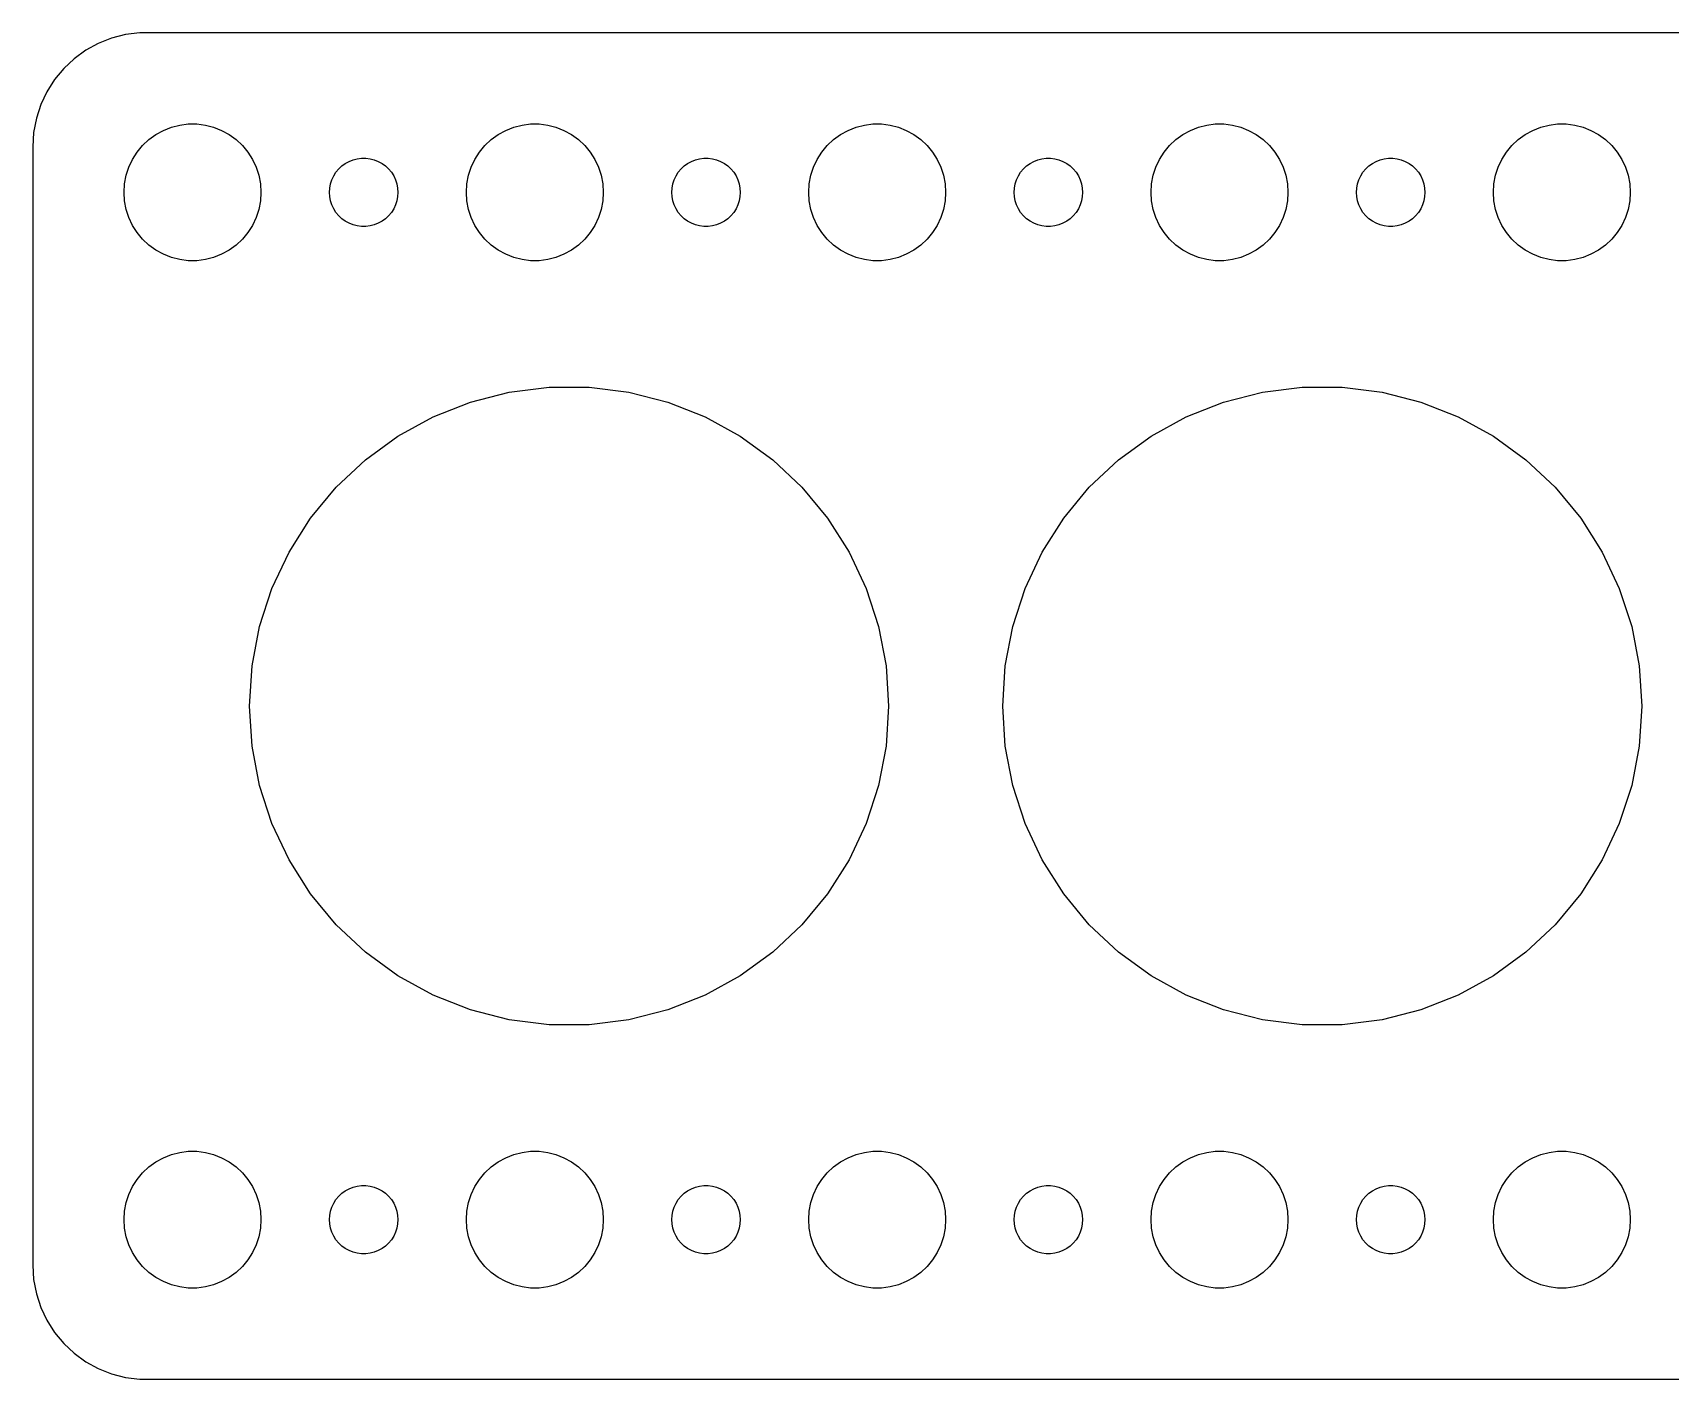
# Model space of a CAD drawing. Header units: metres. Extents: x -90 to 90, y 40 to 98.
# Drawn here: x -89.5 to -17.8, y 39.5 to 98.5 of the extents above; entities that cross this region are included whole.
import ezdxf

# ---------------------------------------------------------------- set-up
doc = ezdxf.new("R2010")
doc.units = ezdxf.units.M

msp = doc.modelspace()

# ---------------------------------------------------------------- linework, layer by layer
for p, q in [((-85.4369, 98.4114), (-86.0451, 98.2553)), ((-84.8139, 98.4901), (-85.4369, 98.4114)), ((84.8139, 98.4901), (-84.8139, 98.4901)), ((-87.1791, 97.7216), (-87.6871, 97.3526)), ((-86.6289, 98.0241), (-87.1791, 97.7216)), ((-86.0451, 98.2553), (-86.6289, 98.0241)), ((-88.1448, 96.9227), (-88.5451, 96.4389)), ((-87.6871, 97.3526), (-88.1448, 96.9227)), ((-88.5451, 96.4389), (-88.8815, 95.9088)), ((-88.8815, 95.9088), (-89.1489, 95.3406)), ((-89.3429, 94.7434), (-89.4606, 94.1267)), ((-89.1489, 95.3406), (-89.3429, 94.7434)), ((-89.4606, 94.1267), (-89.5, 93.5)), ((-84.4123, 93.8115), (-84.1075, 94.033)), ((-84.1075, 94.033), (-83.7773, 94.2145)), ((-83.7773, 94.2145), (-83.427, 94.3532)), ((-83.427, 94.3532), (-83.0621, 94.4469)), ((-83.0621, 94.4469), (-82.6884, 94.4941)), ((-82.6884, 94.4941), (-82.3116, 94.4941)), ((-82.3116, 94.4941), (-81.9379, 94.4469)), ((-81.9379, 94.4469), (-81.573, 94.3532)), ((-81.573, 94.3532), (-81.2227, 94.2145)), ((-81.2227, 94.2145), (-80.8925, 94.033)), ((-80.8925, 94.033), (-80.5877, 93.8115)), ((-69.4123, 93.8115), (-69.1075, 94.033)), ((-69.1075, 94.033), (-68.7773, 94.2145)), ((-68.7773, 94.2145), (-68.427, 94.3532)), ((-68.427, 94.3532), (-68.0621, 94.4469)), ((-68.0621, 94.4469), (-67.6884, 94.4941)), ((-67.6884, 94.4941), (-67.3116, 94.4941)), ((-67.3116, 94.4941), (-66.9379, 94.4469)), ((-66.9379, 94.4469), (-66.573, 94.3532)), ((-66.573, 94.3532), (-66.2227, 94.2145)), ((-66.2227, 94.2145), (-65.8925, 94.033)), ((-65.8925, 94.033), (-65.5877, 93.8115)), ((-54.4123, 93.8115), (-54.1075, 94.033)), ((-54.1075, 94.033), (-53.7773, 94.2145)), ((-53.7773, 94.2145), (-53.427, 94.3532)), ((-53.427, 94.3532), (-53.0621, 94.4469)), ((-53.0621, 94.4469), (-52.6884, 94.4941)), ((-52.6884, 94.4941), (-52.3116, 94.4941)), ((-52.3116, 94.4941), (-51.9379, 94.4469)), ((-51.9379, 94.4469), (-51.5729, 94.3532)), ((-51.5729, 94.3532), (-51.2227, 94.2145)), ((-51.2227, 94.2145), (-50.8925, 94.033)), ((-50.8925, 94.033), (-50.5877, 93.8115)), ((-39.4123, 93.8115), (-39.1075, 94.033)), ((-39.1075, 94.033), (-38.7773, 94.2145)), ((-38.7773, 94.2145), (-38.427, 94.3532)), ((-38.427, 94.3532), (-38.0621, 94.4469)), ((-38.0621, 94.4469), (-37.6884, 94.4941)), ((-37.6884, 94.4941), (-37.3116, 94.4941)), ((-37.3116, 94.4941), (-36.9379, 94.4469)), ((-36.9379, 94.4469), (-36.5729, 94.3532)), ((-36.5729, 94.3532), (-36.2227, 94.2145)), ((-36.2227, 94.2145), (-35.8925, 94.033)), ((-35.8925, 94.033), (-35.5877, 93.8115)), ((-24.4123, 93.8115), (-24.1075, 94.033)), ((-24.1075, 94.033), (-23.7773, 94.2145)), ((-23.7773, 94.2145), (-23.427, 94.3532)), ((-23.427, 94.3532), (-23.0621, 94.4469)), ((-23.0621, 94.4469), (-22.6884, 94.4941)), ((-22.6884, 94.4941), (-22.3116, 94.4941)), ((-22.3116, 94.4941), (-21.9379, 94.4469)), ((-21.9379, 94.4469), (-21.5729, 94.3532)), ((-21.5729, 94.3532), (-21.2227, 94.2145)), ((-21.2227, 94.2145), (-20.8925, 94.033)), ((-20.8925, 94.033), (-20.5877, 93.8115)), ((-89.5, 93.5), (-89.5, 44.5)), ((-84.927, 93.2634), (-84.6869, 93.5536)), ((-84.6869, 93.5536), (-84.4123, 93.8115)), ((-80.5877, 93.8115), (-80.3131, 93.5536)), ((-80.3131, 93.5536), (-80.073, 93.2634)), ((-69.927, 93.2634), (-69.6869, 93.5536)), ((-69.6869, 93.5536), (-69.4123, 93.8115)), ((-65.5877, 93.8115), (-65.3131, 93.5536)), ((-65.3131, 93.5536), (-65.073, 93.2634)), ((-54.927, 93.2634), (-54.6869, 93.5536)), ((-54.6869, 93.5536), (-54.4123, 93.8115)), ((-50.5877, 93.8115), (-50.3131, 93.5536)), ((-50.3131, 93.5536), (-50.0729, 93.2634)), ((-39.927, 93.2634), (-39.6869, 93.5536)), ((-39.6869, 93.5536), (-39.4123, 93.8115)), ((-35.5877, 93.8115), (-35.3131, 93.5536)), ((-35.3131, 93.5536), (-35.0729, 93.2634)), ((-24.927, 93.2634), (-24.6869, 93.5536)), ((-24.6869, 93.5536), (-24.4123, 93.8115)), ((-20.5877, 93.8115), (-20.3131, 93.5536)), ((-20.3131, 93.5536), (-20.0729, 93.2634)), ((-85.4057, 92.2461), (-85.2893, 92.6044)), ((-85.2893, 92.6044), (-85.1289, 92.9453)), ((-85.1289, 92.9453), (-84.927, 93.2634)), ((-80.073, 93.2634), (-79.8711, 92.9453)), ((-79.8711, 92.9453), (-79.7107, 92.6044)), ((-79.7107, 92.6044), (-79.5943, 92.2461)), ((-76.0934, 92.5268), (-75.9561, 92.6558)), ((-75.9561, 92.6558), (-75.8037, 92.7665)), ((-75.8037, 92.7665), (-75.6387, 92.8572)), ((-75.6387, 92.8572), (-75.4635, 92.9266)), ((-75.4635, 92.9266), (-75.2811, 92.9734)), ((-75.2811, 92.9734), (-75.0942, 92.997)), ((-75.0942, 92.997), (-74.9058, 92.997)), ((-74.9058, 92.997), (-74.7189, 92.9734)), ((-74.7189, 92.9734), (-74.5365, 92.9266)), ((-74.5365, 92.9266), (-74.3613, 92.8572)), ((-74.3613, 92.8572), (-74.1963, 92.7665)), ((-74.1963, 92.7665), (-74.0439, 92.6558)), ((-74.0439, 92.6558), (-73.9065, 92.5268)), ((-70.4057, 92.2461), (-70.2893, 92.6044)), ((-70.2893, 92.6044), (-70.1289, 92.9453)), ((-70.1289, 92.9453), (-69.927, 93.2634)), ((-65.073, 93.2634), (-64.8711, 92.9453)), ((-64.8711, 92.9453), (-64.7107, 92.6044)), ((-64.7107, 92.6044), (-64.5943, 92.2461)), ((-61.0934, 92.5268), (-60.9561, 92.6558)), ((-60.9561, 92.6558), (-60.8037, 92.7665)), ((-60.8037, 92.7665), (-60.6387, 92.8572)), ((-60.6387, 92.8572), (-60.4635, 92.9266)), ((-60.4635, 92.9266), (-60.2811, 92.9734)), ((-60.2811, 92.9734), (-60.0942, 92.997)), ((-60.0942, 92.997), (-59.9058, 92.997)), ((-59.9058, 92.997), (-59.7189, 92.9734)), ((-59.7189, 92.9734), (-59.5365, 92.9266)), ((-59.5365, 92.9266), (-59.3613, 92.8572)), ((-59.3613, 92.8572), (-59.1963, 92.7665)), ((-59.1963, 92.7665), (-59.0439, 92.6558)), ((-59.0439, 92.6558), (-58.9065, 92.5268)), ((-55.4057, 92.2461), (-55.2893, 92.6044)), ((-55.2893, 92.6044), (-55.1289, 92.9453)), ((-55.1289, 92.9453), (-54.927, 93.2634)), ((-50.0729, 93.2634), (-49.8711, 92.9453)), ((-49.8711, 92.9453), (-49.7107, 92.6044)), ((-49.7107, 92.6044), (-49.5942, 92.2461)), ((-46.0934, 92.5268), (-45.9561, 92.6558)), ((-45.9561, 92.6558), (-45.8037, 92.7665)), ((-45.8037, 92.7665), (-45.6387, 92.8572)), ((-45.6387, 92.8572), (-45.4635, 92.9266)), ((-45.4635, 92.9266), (-45.2811, 92.9734)), ((-45.2811, 92.9734), (-45.0942, 92.997)), ((-45.0942, 92.997), (-44.9058, 92.997)), ((-44.9058, 92.997), (-44.7189, 92.9734)), ((-44.7189, 92.9734), (-44.5365, 92.9266)), ((-44.5365, 92.9266), (-44.3613, 92.8572)), ((-44.3613, 92.8572), (-44.1963, 92.7665)), ((-44.1963, 92.7665), (-44.0439, 92.6558)), ((-44.0439, 92.6558), (-43.9065, 92.5268)), ((-40.4057, 92.2461), (-40.2893, 92.6044)), ((-40.2893, 92.6044), (-40.1289, 92.9453)), ((-40.1289, 92.9453), (-39.927, 93.2634)), ((-35.0729, 93.2634), (-34.8711, 92.9453)), ((-34.8711, 92.9453), (-34.7107, 92.6044)), ((-34.7107, 92.6044), (-34.5942, 92.2461)), ((-31.0934, 92.5268), (-30.9561, 92.6558)), ((-30.9561, 92.6558), (-30.8037, 92.7665)), ((-30.8037, 92.7665), (-30.6387, 92.8572)), ((-30.6387, 92.8572), (-30.4635, 92.9266)), ((-30.4635, 92.9266), (-30.2811, 92.9734)), ((-30.2811, 92.9734), (-30.0942, 92.997)), ((-30.0942, 92.997), (-29.9058, 92.997)), ((-29.9058, 92.997), (-29.7189, 92.9734)), ((-29.7189, 92.9734), (-29.5365, 92.9266)), ((-29.5365, 92.9266), (-29.3613, 92.8572)), ((-29.3613, 92.8572), (-29.1963, 92.7665)), ((-29.1963, 92.7665), (-29.0439, 92.6558)), ((-29.0439, 92.6558), (-28.9065, 92.5268)), ((-25.4057, 92.2461), (-25.2893, 92.6044)), ((-25.2893, 92.6044), (-25.1289, 92.9453)), ((-25.1289, 92.9453), (-24.927, 93.2634)), ((-20.0729, 93.2634), (-19.8711, 92.9453)), ((-19.8711, 92.9453), (-19.7107, 92.6044)), ((-19.7107, 92.6044), (-19.5942, 92.2461)), ((-85.5, 91.5), (-85.4763, 91.876)), ((-85.4763, 91.876), (-85.4057, 92.2461)), ((-79.5943, 92.2461), (-79.5237, 91.876)), ((-79.5237, 91.876), (-79.5, 91.5)), ((-76.4882, 91.688), (-76.4529, 91.873)), ((-76.4529, 91.873), (-76.3947, 92.0522)), ((-76.3947, 92.0522), (-76.3145, 92.2226)), ((-76.3145, 92.2226), (-76.2135, 92.3817)), ((-76.2135, 92.3817), (-76.0934, 92.5268)), ((-73.9065, 92.5268), (-73.7865, 92.3817)), ((-73.7865, 92.3817), (-73.6855, 92.2226)), ((-73.6855, 92.2226), (-73.6053, 92.0522)), ((-73.6053, 92.0522), (-73.5471, 91.873)), ((-73.5471, 91.873), (-73.5118, 91.688)), ((-70.5, 91.5), (-70.4763, 91.876)), ((-70.4763, 91.876), (-70.4057, 92.2461)), ((-64.5943, 92.2461), (-64.5237, 91.876)), ((-64.5237, 91.876), (-64.5, 91.5)), ((-61.4882, 91.688), (-61.4529, 91.873)), ((-61.4529, 91.873), (-61.3947, 92.0522)), ((-61.3947, 92.0522), (-61.3145, 92.2226)), ((-61.3145, 92.2226), (-61.2135, 92.3817)), ((-61.2135, 92.3817), (-61.0934, 92.5268)), ((-58.9065, 92.5268), (-58.7865, 92.3817)), ((-58.7865, 92.3817), (-58.6855, 92.2226)), ((-58.6855, 92.2226), (-58.6053, 92.0522)), ((-58.6053, 92.0522), (-58.5471, 91.873)), ((-58.5471, 91.873), (-58.5118, 91.688)), ((-55.5, 91.5), (-55.4763, 91.876)), ((-55.4763, 91.876), (-55.4057, 92.2461)), ((-49.5942, 92.2461), (-49.5237, 91.876)), ((-49.5237, 91.876), (-49.5, 91.5)), ((-46.4882, 91.688), (-46.4529, 91.873)), ((-46.4529, 91.873), (-46.3947, 92.0522)), ((-46.3947, 92.0522), (-46.3145, 92.2226)), ((-46.3145, 92.2226), (-46.2135, 92.3817)), ((-46.2135, 92.3817), (-46.0934, 92.5268)), ((-43.9065, 92.5268), (-43.7865, 92.3817)), ((-43.7865, 92.3817), (-43.6855, 92.2226)), ((-43.6855, 92.2226), (-43.6053, 92.0522)), ((-43.6053, 92.0522), (-43.5471, 91.873)), ((-43.5471, 91.873), (-43.5118, 91.688)), ((-40.5, 91.5), (-40.4763, 91.876)), ((-40.4763, 91.876), (-40.4057, 92.2461)), ((-34.5942, 92.2461), (-34.5237, 91.876)), ((-34.5237, 91.876), (-34.5, 91.5)), ((-31.4882, 91.688), (-31.4529, 91.873)), ((-31.4529, 91.873), (-31.3947, 92.0522)), ((-31.3947, 92.0522), (-31.3145, 92.2226)), ((-31.3145, 92.2226), (-31.2135, 92.3817)), ((-31.2135, 92.3817), (-31.0934, 92.5268)), ((-28.9065, 92.5268), (-28.7865, 92.3817)), ((-28.7865, 92.3817), (-28.6855, 92.2226)), ((-28.6855, 92.2226), (-28.6053, 92.0522)), ((-28.6053, 92.0522), (-28.5471, 91.873)), ((-28.5471, 91.873), (-28.5118, 91.688)), ((-25.5, 91.5), (-25.4763, 91.876)), ((-25.4763, 91.876), (-25.4057, 92.2461)), ((-19.5942, 92.2461), (-19.5237, 91.876)), ((-19.5237, 91.876), (-19.5, 91.5)), ((-85.4763, 91.124), (-85.5, 91.5)), ((-85.4057, 90.7539), (-85.4763, 91.124)), ((-79.5237, 91.124), (-79.5943, 90.7539)), ((-79.5, 91.5), (-79.5237, 91.124)), ((-76.5, 91.5), (-76.4882, 91.688)), ((-76.4882, 91.312), (-76.5, 91.5)), ((-76.4529, 91.127), (-76.4882, 91.312)), ((-76.3947, 90.9478), (-76.4529, 91.127)), ((-73.5471, 91.127), (-73.6053, 90.9478)), ((-73.5118, 91.312), (-73.5471, 91.127)), ((-73.5118, 91.688), (-73.5, 91.5)), ((-73.5, 91.5), (-73.5118, 91.312)), ((-70.4763, 91.124), (-70.5, 91.5)), ((-70.4057, 90.7539), (-70.4763, 91.124)), ((-64.5237, 91.124), (-64.5943, 90.7539)), ((-64.5, 91.5), (-64.5237, 91.124)), ((-61.5, 91.5), (-61.4882, 91.688)), ((-61.4882, 91.312), (-61.5, 91.5)), ((-61.4529, 91.127), (-61.4882, 91.312)), ((-61.3947, 90.9478), (-61.4529, 91.127)), ((-58.5471, 91.127), (-58.6053, 90.9478)), ((-58.5118, 91.312), (-58.5471, 91.127)), ((-58.5118, 91.688), (-58.5, 91.5)), ((-58.5, 91.5), (-58.5118, 91.312)), ((-55.4763, 91.124), (-55.5, 91.5)), ((-55.4057, 90.7539), (-55.4763, 91.124)), ((-49.5237, 91.124), (-49.5942, 90.7539)), ((-49.5, 91.5), (-49.5237, 91.124)), ((-46.5, 91.5), (-46.4882, 91.688)), ((-46.4882, 91.312), (-46.5, 91.5)), ((-46.4529, 91.127), (-46.4882, 91.312)), ((-46.3947, 90.9478), (-46.4529, 91.127)), ((-43.5471, 91.127), (-43.6053, 90.9478)), ((-43.5118, 91.312), (-43.5471, 91.127)), ((-43.5118, 91.688), (-43.5, 91.5)), ((-43.5, 91.5), (-43.5118, 91.312)), ((-40.4763, 91.124), (-40.5, 91.5)), ((-40.4057, 90.7539), (-40.4763, 91.124)), ((-34.5237, 91.124), (-34.5942, 90.7539)), ((-34.5, 91.5), (-34.5237, 91.124)), ((-31.5, 91.5), (-31.4882, 91.688)), ((-31.4882, 91.312), (-31.5, 91.5)), ((-31.4529, 91.127), (-31.4882, 91.312)), ((-31.3947, 90.9478), (-31.4529, 91.127)), ((-28.5471, 91.127), (-28.6053, 90.9478)), ((-28.5118, 91.312), (-28.5471, 91.127)), ((-28.5118, 91.688), (-28.5, 91.5)), ((-28.5, 91.5), (-28.5118, 91.312)), ((-25.4763, 91.124), (-25.5, 91.5)), ((-25.4057, 90.7539), (-25.4763, 91.124)), ((-19.5237, 91.124), (-19.5942, 90.7539)), ((-19.5, 91.5), (-19.5237, 91.124)), ((-85.2893, 90.3956), (-85.4057, 90.7539)), ((-79.5943, 90.7539), (-79.7107, 90.3956)), ((-76.3145, 90.7774), (-76.3947, 90.9478)), ((-76.2135, 90.6183), (-76.3145, 90.7774)), ((-76.0934, 90.4732), (-76.2135, 90.6183)), ((-75.9561, 90.3442), (-76.0934, 90.4732)), ((-73.9065, 90.4732), (-74.0439, 90.3442)), ((-73.7865, 90.6183), (-73.9065, 90.4732)), ((-73.6855, 90.7774), (-73.7865, 90.6183)), ((-73.6053, 90.9478), (-73.6855, 90.7774)), ((-70.2893, 90.3956), (-70.4057, 90.7539)), ((-64.5943, 90.7539), (-64.7107, 90.3956)), ((-61.3145, 90.7774), (-61.3947, 90.9478)), ((-61.2135, 90.6183), (-61.3145, 90.7774)), ((-61.0934, 90.4732), (-61.2135, 90.6183)), ((-60.9561, 90.3442), (-61.0934, 90.4732)), ((-58.9065, 90.4732), (-59.0439, 90.3442)), ((-58.7865, 90.6183), (-58.9065, 90.4732)), ((-58.6855, 90.7774), (-58.7865, 90.6183)), ((-58.6053, 90.9478), (-58.6855, 90.7774)), ((-55.2893, 90.3956), (-55.4057, 90.7539)), ((-49.5942, 90.7539), (-49.7107, 90.3956)), ((-46.3145, 90.7774), (-46.3947, 90.9478)), ((-46.2135, 90.6183), (-46.3145, 90.7774)), ((-46.0934, 90.4732), (-46.2135, 90.6183)), ((-45.9561, 90.3442), (-46.0934, 90.4732)), ((-43.9065, 90.4732), (-44.0439, 90.3442)), ((-43.7865, 90.6183), (-43.9065, 90.4732)), ((-43.6855, 90.7774), (-43.7865, 90.6183)), ((-43.6053, 90.9478), (-43.6855, 90.7774)), ((-40.2893, 90.3956), (-40.4057, 90.7539)), ((-34.5942, 90.7539), (-34.7107, 90.3956)), ((-31.3145, 90.7774), (-31.3947, 90.9478)), ((-31.2135, 90.6183), (-31.3145, 90.7774)), ((-31.0934, 90.4732), (-31.2135, 90.6183)), ((-30.9561, 90.3442), (-31.0934, 90.4732)), ((-28.9065, 90.4732), (-29.0439, 90.3442)), ((-28.7865, 90.6183), (-28.9065, 90.4732)), ((-28.6855, 90.7774), (-28.7865, 90.6183)), ((-28.6053, 90.9478), (-28.6855, 90.7774)), ((-25.2893, 90.3956), (-25.4057, 90.7539)), ((-19.5942, 90.7539), (-19.7107, 90.3956)), ((-85.1289, 90.0547), (-85.2893, 90.3956)), ((-84.927, 89.7366), (-85.1289, 90.0547)), ((-84.6869, 89.4464), (-84.927, 89.7366)), ((-80.073, 89.7366), (-80.3131, 89.4464)), ((-79.8711, 90.0547), (-80.073, 89.7366)), ((-79.7107, 90.3956), (-79.8711, 90.0547)), ((-75.8037, 90.2335), (-75.9561, 90.3442)), ((-75.6387, 90.1427), (-75.8037, 90.2335)), ((-75.4635, 90.0734), (-75.6387, 90.1427)), ((-75.2811, 90.0266), (-75.4635, 90.0734)), ((-75.0942, 90.003), (-75.2811, 90.0266)), ((-74.9058, 90.003), (-75.0942, 90.003)), ((-74.7189, 90.0266), (-74.9058, 90.003)), ((-74.5365, 90.0734), (-74.7189, 90.0266)), ((-74.3613, 90.1427), (-74.5365, 90.0734)), ((-74.1963, 90.2335), (-74.3613, 90.1427)), ((-74.0439, 90.3442), (-74.1963, 90.2335)), ((-70.1289, 90.0547), (-70.2893, 90.3956)), ((-69.927, 89.7366), (-70.1289, 90.0547)), ((-69.6869, 89.4464), (-69.927, 89.7366)), ((-65.073, 89.7366), (-65.3131, 89.4464)), ((-64.8711, 90.0547), (-65.073, 89.7366)), ((-64.7107, 90.3956), (-64.8711, 90.0547)), ((-60.8037, 90.2335), (-60.9561, 90.3442)), ((-60.6387, 90.1427), (-60.8037, 90.2335)), ((-60.4635, 90.0734), (-60.6387, 90.1427)), ((-60.2811, 90.0266), (-60.4635, 90.0734)), ((-60.0942, 90.003), (-60.2811, 90.0266)), ((-59.9058, 90.003), (-60.0942, 90.003)), ((-59.7189, 90.0266), (-59.9058, 90.003)), ((-59.5365, 90.0734), (-59.7189, 90.0266)), ((-59.3613, 90.1427), (-59.5365, 90.0734)), ((-59.1963, 90.2335), (-59.3613, 90.1427)), ((-59.0439, 90.3442), (-59.1963, 90.2335)), ((-55.1289, 90.0547), (-55.2893, 90.3956)), ((-54.927, 89.7366), (-55.1289, 90.0547)), ((-54.6869, 89.4464), (-54.927, 89.7366)), ((-50.0729, 89.7366), (-50.3131, 89.4464)), ((-49.8711, 90.0547), (-50.0729, 89.7366)), ((-49.7107, 90.3956), (-49.8711, 90.0547)), ((-45.8037, 90.2335), (-45.9561, 90.3442)), ((-45.6387, 90.1427), (-45.8037, 90.2335)), ((-45.4635, 90.0734), (-45.6387, 90.1427)), ((-45.2811, 90.0266), (-45.4635, 90.0734)), ((-45.0942, 90.003), (-45.2811, 90.0266)), ((-44.9058, 90.003), (-45.0942, 90.003)), ((-44.7189, 90.0266), (-44.9058, 90.003)), ((-44.5365, 90.0734), (-44.7189, 90.0266)), ((-44.3613, 90.1427), (-44.5365, 90.0734)), ((-44.1963, 90.2335), (-44.3613, 90.1427)), ((-44.0439, 90.3442), (-44.1963, 90.2335)), ((-40.1289, 90.0547), (-40.2893, 90.3956)), ((-39.927, 89.7366), (-40.1289, 90.0547)), ((-39.6869, 89.4464), (-39.927, 89.7366)), ((-35.0729, 89.7366), (-35.3131, 89.4464)), ((-34.8711, 90.0547), (-35.0729, 89.7366)), ((-34.7107, 90.3956), (-34.8711, 90.0547)), ((-30.8037, 90.2335), (-30.9561, 90.3442)), ((-30.6387, 90.1427), (-30.8037, 90.2335)), ((-30.4635, 90.0734), (-30.6387, 90.1427)), ((-30.2811, 90.0266), (-30.4635, 90.0734)), ((-30.0942, 90.003), (-30.2811, 90.0266)), ((-29.9058, 90.003), (-30.0942, 90.003)), ((-29.7189, 90.0266), (-29.9058, 90.003)), ((-29.5365, 90.0734), (-29.7189, 90.0266)), ((-29.3613, 90.1427), (-29.5365, 90.0734)), ((-29.1963, 90.2335), (-29.3613, 90.1427)), ((-29.0439, 90.3442), (-29.1963, 90.2335)), ((-25.1289, 90.0547), (-25.2893, 90.3956)), ((-24.927, 89.7366), (-25.1289, 90.0547)), ((-24.6869, 89.4464), (-24.927, 89.7366)), ((-20.0729, 89.7366), (-20.3131, 89.4464)), ((-19.8711, 90.0547), (-20.0729, 89.7366)), ((-19.7107, 90.3956), (-19.8711, 90.0547)), ((-84.4123, 89.1884), (-84.6869, 89.4464)), ((-84.1075, 88.967), (-84.4123, 89.1884)), ((-80.5877, 89.1884), (-80.8925, 88.967)), ((-80.3131, 89.4464), (-80.5877, 89.1884)), ((-69.4123, 89.1884), (-69.6869, 89.4464)), ((-69.1075, 88.967), (-69.4123, 89.1884)), ((-65.5877, 89.1884), (-65.8925, 88.967)), ((-65.3131, 89.4464), (-65.5877, 89.1884)), ((-54.4123, 89.1884), (-54.6869, 89.4464)), ((-54.1075, 88.967), (-54.4123, 89.1884)), ((-50.5877, 89.1884), (-50.8925, 88.967)), ((-50.3131, 89.4464), (-50.5877, 89.1884)), ((-39.4123, 89.1884), (-39.6869, 89.4464)), ((-39.1075, 88.967), (-39.4123, 89.1884)), ((-35.5877, 89.1884), (-35.8925, 88.967)), ((-35.3131, 89.4464), (-35.5877, 89.1884)), ((-24.4123, 89.1884), (-24.6869, 89.4464)), ((-24.1075, 88.967), (-24.4123, 89.1884)), ((-20.5877, 89.1884), (-20.8925, 88.967)), ((-20.3131, 89.4464), (-20.5877, 89.1884)), ((-83.7773, 88.7855), (-84.1075, 88.967)), ((-83.427, 88.6468), (-83.7773, 88.7855)), ((-83.0621, 88.5531), (-83.427, 88.6468)), ((-82.6884, 88.5059), (-83.0621, 88.5531)), ((-82.3116, 88.5059), (-82.6884, 88.5059)), ((-81.9379, 88.5531), (-82.3116, 88.5059)), ((-81.573, 88.6468), (-81.9379, 88.5531)), ((-81.2227, 88.7855), (-81.573, 88.6468)), ((-80.8925, 88.967), (-81.2227, 88.7855)), ((-68.7773, 88.7855), (-69.1075, 88.967)), ((-68.427, 88.6468), (-68.7773, 88.7855)), ((-68.0621, 88.5531), (-68.427, 88.6468)), ((-67.6884, 88.5059), (-68.0621, 88.5531)), ((-67.3116, 88.5059), (-67.6884, 88.5059)), ((-66.9379, 88.5531), (-67.3116, 88.5059)), ((-66.573, 88.6468), (-66.9379, 88.5531)), ((-66.2227, 88.7855), (-66.573, 88.6468)), ((-65.8925, 88.967), (-66.2227, 88.7855)), ((-53.7773, 88.7855), (-54.1075, 88.967)), ((-53.427, 88.6468), (-53.7773, 88.7855)), ((-53.0621, 88.5531), (-53.427, 88.6468)), ((-52.6884, 88.5059), (-53.0621, 88.5531)), ((-52.3116, 88.5059), (-52.6884, 88.5059)), ((-51.9379, 88.5531), (-52.3116, 88.5059)), ((-51.5729, 88.6468), (-51.9379, 88.5531)), ((-51.2227, 88.7855), (-51.5729, 88.6468)), ((-50.8925, 88.967), (-51.2227, 88.7855)), ((-38.7773, 88.7855), (-39.1075, 88.967)), ((-38.427, 88.6468), (-38.7773, 88.7855)), ((-38.0621, 88.5531), (-38.427, 88.6468)), ((-37.6884, 88.5059), (-38.0621, 88.5531)), ((-37.3116, 88.5059), (-37.6884, 88.5059)), ((-36.9379, 88.5531), (-37.3116, 88.5059)), ((-36.5729, 88.6468), (-36.9379, 88.5531)), ((-36.2227, 88.7855), (-36.5729, 88.6468)), ((-35.8925, 88.967), (-36.2227, 88.7855)), ((-23.7773, 88.7855), (-24.1075, 88.967)), ((-23.427, 88.6468), (-23.7773, 88.7855)), ((-23.0621, 88.5531), (-23.427, 88.6468)), ((-22.6884, 88.5059), (-23.0621, 88.5531)), ((-22.3116, 88.5059), (-22.6884, 88.5059)), ((-21.9379, 88.5531), (-22.3116, 88.5059)), ((-21.5729, 88.6468), (-21.9379, 88.5531)), ((-21.2227, 88.7855), (-21.5729, 88.6468)), ((-20.8925, 88.967), (-21.2227, 88.7855)), ((-70.3262, 82.3148), (-68.6233, 82.752)), ((-68.6233, 82.752), (-66.8791, 82.9724)), ((-66.8791, 82.9724), (-65.1209, 82.9724)), ((-65.1209, 82.9724), (-63.3767, 82.752)), ((-63.3767, 82.752), (-61.6738, 82.3148)), ((-37.3262, 82.3148), (-35.6233, 82.752)), ((-35.6233, 82.752), (-33.8791, 82.9724)), ((-33.8791, 82.9724), (-32.1209, 82.9724)), ((-32.1209, 82.9724), (-30.3766, 82.752)), ((-30.3766, 82.752), (-28.6738, 82.3148)), ((-71.9609, 81.6676), (-70.3262, 82.3148)), ((-61.6738, 82.3148), (-60.0391, 81.6676)), ((-38.9609, 81.6676), (-37.3262, 82.3148)), ((-28.6738, 82.3148), (-27.0391, 81.6676)), ((-73.5016, 80.8206), (-71.9609, 81.6676)), ((-60.0391, 81.6676), (-58.4984, 80.8206)), ((-40.5016, 80.8206), (-38.9609, 81.6676)), ((-27.0391, 81.6676), (-25.4984, 80.8206)), ((-74.9239, 79.7872), (-73.5016, 80.8206)), ((-58.4984, 80.8206), (-57.0761, 79.7872)), ((-41.9239, 79.7872), (-40.5016, 80.8206)), ((-25.4984, 80.8206), (-24.0761, 79.7872)), ((-76.2056, 78.5836), (-74.9239, 79.7872)), ((-57.0761, 79.7872), (-55.7944, 78.5836)), ((-43.2056, 78.5836), (-41.9239, 79.7872)), ((-24.0761, 79.7872), (-22.7944, 78.5836)), ((-77.3262, 77.229), (-76.2056, 78.5836)), ((-55.7944, 78.5836), (-54.6738, 77.229)), ((-44.3262, 77.229), (-43.2056, 78.5836)), ((-22.7944, 78.5836), (-21.6738, 77.229)), ((-78.2683, 75.7445), (-77.3262, 77.229)), ((-54.6738, 77.229), (-53.7317, 75.7445)), ((-45.2683, 75.7445), (-44.3262, 77.229)), ((-21.6738, 77.229), (-20.7317, 75.7445)), ((-79.0169, 74.1537), (-78.2683, 75.7445)), ((-53.7317, 75.7445), (-52.9831, 74.1537)), ((-46.0169, 74.1537), (-45.2683, 75.7445)), ((-20.7317, 75.7445), (-19.9831, 74.1537)), ((-79.5602, 72.4816), (-79.0169, 74.1537)), ((-52.9831, 74.1537), (-52.4398, 72.4816)), ((-46.5602, 72.4816), (-46.0169, 74.1537)), ((-19.9831, 74.1537), (-19.4398, 72.4816)), ((-79.8896, 70.7547), (-79.5602, 72.4816)), ((-52.4398, 72.4816), (-52.1104, 70.7547)), ((-46.8896, 70.7547), (-46.5602, 72.4816)), ((-19.4398, 72.4816), (-19.1104, 70.7547)), ((-80, 69), (-79.8896, 70.7547)), ((-52.1104, 70.7547), (-52, 69)), ((-47, 69), (-46.8896, 70.7547)), ((-19.1104, 70.7547), (-19, 69)), ((-79.8896, 67.2453), (-80, 69)), ((-52, 69), (-52.1104, 67.2453)), ((-46.8896, 67.2453), (-47, 69)), ((-19, 69), (-19.1104, 67.2453)), ((-79.5602, 65.5184), (-79.8896, 67.2453)), ((-52.1104, 67.2453), (-52.4398, 65.5184)), ((-46.5602, 65.5184), (-46.8896, 67.2453)), ((-19.1104, 67.2453), (-19.4398, 65.5184)), ((-79.0169, 63.8463), (-79.5602, 65.5184)), ((-52.4398, 65.5184), (-52.9831, 63.8463)), ((-46.0169, 63.8463), (-46.5602, 65.5184)), ((-19.4398, 65.5184), (-19.9831, 63.8463)), ((-78.2683, 62.2555), (-79.0169, 63.8463)), ((-52.9831, 63.8463), (-53.7317, 62.2555)), ((-45.2683, 62.2555), (-46.0169, 63.8463)), ((-19.9831, 63.8463), (-20.7317, 62.2555)), ((-77.3262, 60.771), (-78.2683, 62.2555)), ((-53.7317, 62.2555), (-54.6738, 60.771)), ((-44.3262, 60.771), (-45.2683, 62.2555)), ((-20.7317, 62.2555), (-21.6738, 60.771)), ((-76.2056, 59.4164), (-77.3262, 60.771)), ((-54.6738, 60.771), (-55.7944, 59.4164)), ((-43.2056, 59.4164), (-44.3262, 60.771)), ((-21.6738, 60.771), (-22.7944, 59.4164)), ((-74.9239, 58.2128), (-76.2056, 59.4164)), ((-55.7944, 59.4164), (-57.0761, 58.2128)), ((-41.9239, 58.2128), (-43.2056, 59.4164)), ((-22.7944, 59.4164), (-24.0761, 58.2128)), ((-73.5016, 57.1794), (-74.9239, 58.2128)), ((-57.0761, 58.2128), (-58.4984, 57.1794)), ((-40.5016, 57.1794), (-41.9239, 58.2128)), ((-24.0761, 58.2128), (-25.4984, 57.1794)), ((-71.9609, 56.3324), (-73.5016, 57.1794)), ((-58.4984, 57.1794), (-60.0391, 56.3324)), ((-38.9609, 56.3324), (-40.5016, 57.1794)), ((-25.4984, 57.1794), (-27.0391, 56.3324)), ((-70.3262, 55.6852), (-71.9609, 56.3324)), ((-60.0391, 56.3324), (-61.6738, 55.6852)), ((-37.3262, 55.6852), (-38.9609, 56.3324)), ((-27.0391, 56.3324), (-28.6738, 55.6852)), ((-68.6233, 55.248), (-70.3262, 55.6852)), ((-66.8791, 55.0276), (-68.6233, 55.248)), ((-63.3767, 55.248), (-65.1209, 55.0276)), ((-61.6738, 55.6852), (-63.3767, 55.248)), ((-35.6233, 55.248), (-37.3262, 55.6852)), ((-33.8791, 55.0276), (-35.6233, 55.248)), ((-30.3766, 55.248), (-32.1209, 55.0276)), ((-28.6738, 55.6852), (-30.3766, 55.248)), ((-65.1209, 55.0276), (-66.8791, 55.0276)), ((-32.1209, 55.0276), (-33.8791, 55.0276)), ((-84.6869, 48.5536), (-84.4123, 48.8116)), ((-84.4123, 48.8116), (-84.1075, 49.033)), ((-84.1075, 49.033), (-83.7773, 49.2145)), ((-83.7773, 49.2145), (-83.427, 49.3532)), ((-83.427, 49.3532), (-83.0621, 49.4469)), ((-83.0621, 49.4469), (-82.6884, 49.4941)), ((-82.6884, 49.4941), (-82.3116, 49.4941)), ((-82.3116, 49.4941), (-81.9379, 49.4469)), ((-81.9379, 49.4469), (-81.573, 49.3532)), ((-81.573, 49.3532), (-81.2227, 49.2145)), ((-81.2227, 49.2145), (-80.8925, 49.033)), ((-80.8925, 49.033), (-80.5877, 48.8116)), ((-80.5877, 48.8116), (-80.3131, 48.5536)), ((-69.6869, 48.5536), (-69.4123, 48.8116)), ((-69.4123, 48.8116), (-69.1075, 49.033)), ((-69.1075, 49.033), (-68.7773, 49.2145)), ((-68.7773, 49.2145), (-68.427, 49.3532)), ((-68.427, 49.3532), (-68.0621, 49.4469)), ((-68.0621, 49.4469), (-67.6884, 49.4941)), ((-67.6884, 49.4941), (-67.3116, 49.4941)), ((-67.3116, 49.4941), (-66.9379, 49.4469)), ((-66.9379, 49.4469), (-66.573, 49.3532)), ((-66.573, 49.3532), (-66.2227, 49.2145)), ((-66.2227, 49.2145), (-65.8925, 49.033)), ((-65.8925, 49.033), (-65.5877, 48.8116)), ((-65.5877, 48.8116), (-65.3131, 48.5536)), ((-54.6869, 48.5536), (-54.4123, 48.8116)), ((-54.4123, 48.8116), (-54.1075, 49.033)), ((-54.1075, 49.033), (-53.7773, 49.2145)), ((-53.7773, 49.2145), (-53.427, 49.3532)), ((-53.427, 49.3532), (-53.0621, 49.4469)), ((-53.0621, 49.4469), (-52.6884, 49.4941)), ((-52.6884, 49.4941), (-52.3116, 49.4941)), ((-52.3116, 49.4941), (-51.9379, 49.4469)), ((-51.9379, 49.4469), (-51.5729, 49.3532)), ((-51.5729, 49.3532), (-51.2227, 49.2145)), ((-51.2227, 49.2145), (-50.8925, 49.033)), ((-50.8925, 49.033), (-50.5877, 48.8116)), ((-50.5877, 48.8116), (-50.3131, 48.5536)), ((-39.6869, 48.5536), (-39.4123, 48.8116)), ((-39.4123, 48.8116), (-39.1075, 49.033)), ((-39.1075, 49.033), (-38.7773, 49.2145)), ((-38.7773, 49.2145), (-38.427, 49.3532)), ((-38.427, 49.3532), (-38.0621, 49.4469)), ((-38.0621, 49.4469), (-37.6884, 49.4941)), ((-37.6884, 49.4941), (-37.3116, 49.4941)), ((-37.3116, 49.4941), (-36.9379, 49.4469)), ((-36.9379, 49.4469), (-36.5729, 49.3532)), ((-36.5729, 49.3532), (-36.2227, 49.2145)), ((-36.2227, 49.2145), (-35.8925, 49.033)), ((-35.8925, 49.033), (-35.5877, 48.8116)), ((-35.5877, 48.8116), (-35.3131, 48.5536)), ((-24.6869, 48.5536), (-24.4123, 48.8116)), ((-24.4123, 48.8116), (-24.1075, 49.033)), ((-24.1075, 49.033), (-23.7773, 49.2145)), ((-23.7773, 49.2145), (-23.427, 49.3532)), ((-23.427, 49.3532), (-23.0621, 49.4469)), ((-23.0621, 49.4469), (-22.6884, 49.4941)), ((-22.6884, 49.4941), (-22.3116, 49.4941)), ((-22.3116, 49.4941), (-21.9379, 49.4469)), ((-21.9379, 49.4469), (-21.5729, 49.3532)), ((-21.5729, 49.3532), (-21.2227, 49.2145)), ((-21.2227, 49.2145), (-20.8925, 49.033)), ((-20.8925, 49.033), (-20.5877, 48.8116)), ((-20.5877, 48.8116), (-20.3131, 48.5536)), ((-85.1289, 47.9453), (-84.927, 48.2634)), ((-84.927, 48.2634), (-84.6869, 48.5536)), ((-80.3131, 48.5536), (-80.073, 48.2634)), ((-80.073, 48.2634), (-79.8711, 47.9453)), ((-70.1289, 47.9453), (-69.927, 48.2634)), ((-69.927, 48.2634), (-69.6869, 48.5536)), ((-65.3131, 48.5536), (-65.073, 48.2634)), ((-65.073, 48.2634), (-64.8711, 47.9453)), ((-55.1289, 47.9453), (-54.927, 48.2634)), ((-54.927, 48.2634), (-54.6869, 48.5536)), ((-50.3131, 48.5536), (-50.0729, 48.2634)), ((-50.0729, 48.2634), (-49.8711, 47.9453)), ((-40.1289, 47.9453), (-39.927, 48.2634)), ((-39.927, 48.2634), (-39.6869, 48.5536)), ((-35.3131, 48.5536), (-35.0729, 48.2634)), ((-35.0729, 48.2634), (-34.8711, 47.9453)), ((-25.1289, 47.9453), (-24.927, 48.2634)), ((-24.927, 48.2634), (-24.6869, 48.5536)), ((-20.3131, 48.5536), (-20.0729, 48.2634)), ((-20.0729, 48.2634), (-19.8711, 47.9453)), ((-85.4057, 47.2461), (-85.2893, 47.6044)), ((-85.2893, 47.6044), (-85.1289, 47.9453)), ((-79.8711, 47.9453), (-79.7107, 47.6044)), ((-79.7107, 47.6044), (-79.5943, 47.2461)), ((-76.3145, 47.2226), (-76.2135, 47.3817)), ((-76.2135, 47.3817), (-76.0934, 47.5268)), ((-76.0934, 47.5268), (-75.9561, 47.6558)), ((-75.9561, 47.6558), (-75.8037, 47.7665)), ((-75.8037, 47.7665), (-75.6387, 47.8573)), ((-75.6387, 47.8573), (-75.4635, 47.9266)), ((-75.4635, 47.9266), (-75.2811, 47.9734)), ((-75.2811, 47.9734), (-75.0942, 47.997)), ((-75.0942, 47.997), (-74.9058, 47.997)), ((-74.9058, 47.997), (-74.7189, 47.9734)), ((-74.7189, 47.9734), (-74.5365, 47.9266)), ((-74.5365, 47.9266), (-74.3613, 47.8573)), ((-74.3613, 47.8573), (-74.1963, 47.7665)), ((-74.1963, 47.7665), (-74.0439, 47.6558)), ((-74.0439, 47.6558), (-73.9065, 47.5268)), ((-73.9065, 47.5268), (-73.7865, 47.3817)), ((-73.7865, 47.3817), (-73.6855, 47.2226)), ((-70.4057, 47.2461), (-70.2893, 47.6044)), ((-70.2893, 47.6044), (-70.1289, 47.9453)), ((-64.8711, 47.9453), (-64.7107, 47.6044)), ((-64.7107, 47.6044), (-64.5943, 47.2461)), ((-61.3145, 47.2226), (-61.2135, 47.3817)), ((-61.2135, 47.3817), (-61.0934, 47.5268)), ((-61.0934, 47.5268), (-60.9561, 47.6558)), ((-60.9561, 47.6558), (-60.8037, 47.7665)), ((-60.8037, 47.7665), (-60.6387, 47.8573)), ((-60.6387, 47.8573), (-60.4635, 47.9266)), ((-60.4635, 47.9266), (-60.2811, 47.9734)), ((-60.2811, 47.9734), (-60.0942, 47.997)), ((-60.0942, 47.997), (-59.9058, 47.997)), ((-59.9058, 47.997), (-59.7189, 47.9734)), ((-59.7189, 47.9734), (-59.5365, 47.9266)), ((-59.5365, 47.9266), (-59.3613, 47.8573)), ((-59.3613, 47.8573), (-59.1963, 47.7665)), ((-59.1963, 47.7665), (-59.0439, 47.6558)), ((-59.0439, 47.6558), (-58.9065, 47.5268)), ((-58.9065, 47.5268), (-58.7865, 47.3817)), ((-58.7865, 47.3817), (-58.6855, 47.2226)), ((-55.4057, 47.2461), (-55.2893, 47.6044)), ((-55.2893, 47.6044), (-55.1289, 47.9453)), ((-49.8711, 47.9453), (-49.7107, 47.6044)), ((-49.7107, 47.6044), (-49.5942, 47.2461)), ((-46.3145, 47.2226), (-46.2135, 47.3817)), ((-46.2135, 47.3817), (-46.0934, 47.5268)), ((-46.0934, 47.5268), (-45.9561, 47.6558)), ((-45.9561, 47.6558), (-45.8037, 47.7665)), ((-45.8037, 47.7665), (-45.6387, 47.8573)), ((-45.6387, 47.8573), (-45.4635, 47.9266)), ((-45.4635, 47.9266), (-45.2811, 47.9734)), ((-45.2811, 47.9734), (-45.0942, 47.997)), ((-45.0942, 47.997), (-44.9058, 47.997)), ((-44.9058, 47.997), (-44.7189, 47.9734)), ((-44.7189, 47.9734), (-44.5365, 47.9266)), ((-44.5365, 47.9266), (-44.3613, 47.8573)), ((-44.3613, 47.8573), (-44.1963, 47.7665)), ((-44.1963, 47.7665), (-44.0439, 47.6558)), ((-44.0439, 47.6558), (-43.9065, 47.5268)), ((-43.9065, 47.5268), (-43.7865, 47.3817)), ((-43.7865, 47.3817), (-43.6855, 47.2226)), ((-40.4057, 47.2461), (-40.2893, 47.6044)), ((-40.2893, 47.6044), (-40.1289, 47.9453)), ((-34.8711, 47.9453), (-34.7107, 47.6044)), ((-34.7107, 47.6044), (-34.5942, 47.2461)), ((-31.3145, 47.2226), (-31.2135, 47.3817)), ((-31.2135, 47.3817), (-31.0934, 47.5268)), ((-31.0934, 47.5268), (-30.9561, 47.6558)), ((-30.9561, 47.6558), (-30.8037, 47.7665)), ((-30.8037, 47.7665), (-30.6387, 47.8573)), ((-30.6387, 47.8573), (-30.4635, 47.9266)), ((-30.4635, 47.9266), (-30.2811, 47.9734)), ((-30.2811, 47.9734), (-30.0942, 47.997)), ((-30.0942, 47.997), (-29.9058, 47.997)), ((-29.9058, 47.997), (-29.7189, 47.9734)), ((-29.7189, 47.9734), (-29.5365, 47.9266)), ((-29.5365, 47.9266), (-29.3613, 47.8573)), ((-29.3613, 47.8573), (-29.1963, 47.7665)), ((-29.1963, 47.7665), (-29.0439, 47.6558)), ((-29.0439, 47.6558), (-28.9065, 47.5268)), ((-28.9065, 47.5268), (-28.7865, 47.3817)), ((-28.7865, 47.3817), (-28.6855, 47.2226)), ((-25.4057, 47.2461), (-25.2893, 47.6044)), ((-25.2893, 47.6044), (-25.1289, 47.9453)), ((-19.8711, 47.9453), (-19.7107, 47.6044)), ((-19.7107, 47.6044), (-19.5942, 47.2461)), ((-85.5, 46.5), (-85.4763, 46.876)), ((-85.4763, 46.876), (-85.4057, 47.2461)), ((-79.5943, 47.2461), (-79.5237, 46.876)), ((-79.5237, 46.876), (-79.5, 46.5)), ((-76.5, 46.5), (-76.4882, 46.688)), ((-76.4882, 46.688), (-76.4529, 46.873)), ((-76.4529, 46.873), (-76.3947, 47.0522)), ((-76.3947, 47.0522), (-76.3145, 47.2226)), ((-73.6855, 47.2226), (-73.6053, 47.0522)), ((-73.6053, 47.0522), (-73.5471, 46.873)), ((-73.5471, 46.873), (-73.5118, 46.688)), ((-73.5118, 46.688), (-73.5, 46.5)), ((-70.5, 46.5), (-70.4763, 46.876)), ((-70.4763, 46.876), (-70.4057, 47.2461)), ((-64.5943, 47.2461), (-64.5237, 46.876)), ((-64.5237, 46.876), (-64.5, 46.5)), ((-61.5, 46.5), (-61.4882, 46.688)), ((-61.4882, 46.688), (-61.4529, 46.873)), ((-61.4529, 46.873), (-61.3947, 47.0522)), ((-61.3947, 47.0522), (-61.3145, 47.2226)), ((-58.6855, 47.2226), (-58.6053, 47.0522)), ((-58.6053, 47.0522), (-58.5471, 46.873)), ((-58.5471, 46.873), (-58.5118, 46.688)), ((-58.5118, 46.688), (-58.5, 46.5)), ((-55.5, 46.5), (-55.4763, 46.876)), ((-55.4763, 46.876), (-55.4057, 47.2461)), ((-49.5942, 47.2461), (-49.5237, 46.876)), ((-49.5237, 46.876), (-49.5, 46.5)), ((-46.5, 46.5), (-46.4882, 46.688)), ((-46.4882, 46.688), (-46.4529, 46.873)), ((-46.4529, 46.873), (-46.3947, 47.0522)), ((-46.3947, 47.0522), (-46.3145, 47.2226)), ((-43.6855, 47.2226), (-43.6053, 47.0522)), ((-43.6053, 47.0522), (-43.5471, 46.873)), ((-43.5471, 46.873), (-43.5118, 46.688)), ((-43.5118, 46.688), (-43.5, 46.5)), ((-40.5, 46.5), (-40.4763, 46.876)), ((-40.4763, 46.876), (-40.4057, 47.2461)), ((-34.5942, 47.2461), (-34.5237, 46.876)), ((-34.5237, 46.876), (-34.5, 46.5)), ((-31.5, 46.5), (-31.4882, 46.688)), ((-31.4882, 46.688), (-31.4529, 46.873)), ((-31.4529, 46.873), (-31.3947, 47.0522)), ((-31.3947, 47.0522), (-31.3145, 47.2226)), ((-28.6855, 47.2226), (-28.6053, 47.0522)), ((-28.6053, 47.0522), (-28.5471, 46.873)), ((-28.5471, 46.873), (-28.5118, 46.688)), ((-28.5118, 46.688), (-28.5, 46.5)), ((-25.5, 46.5), (-25.4763, 46.876)), ((-25.4763, 46.876), (-25.4057, 47.2461)), ((-19.5942, 47.2461), (-19.5237, 46.876)), ((-19.5237, 46.876), (-19.5, 46.5)), ((-85.4763, 46.124), (-85.5, 46.5)), ((-85.4057, 45.7539), (-85.4763, 46.124)), ((-79.5237, 46.124), (-79.5943, 45.7539)), ((-79.5, 46.5), (-79.5237, 46.124)), ((-76.4882, 46.312), (-76.5, 46.5)), ((-76.4529, 46.127), (-76.4882, 46.312)), ((-76.3947, 45.9478), (-76.4529, 46.127)), ((-76.3145, 45.7774), (-76.3947, 45.9478)), ((-73.6053, 45.9478), (-73.6855, 45.7774)), ((-73.5471, 46.127), (-73.6053, 45.9478)), ((-73.5118, 46.312), (-73.5471, 46.127)), ((-73.5, 46.5), (-73.5118, 46.312)), ((-70.4763, 46.124), (-70.5, 46.5)), ((-70.4057, 45.7539), (-70.4763, 46.124)), ((-64.5237, 46.124), (-64.5943, 45.7539)), ((-64.5, 46.5), (-64.5237, 46.124)), ((-61.4882, 46.312), (-61.5, 46.5)), ((-61.4529, 46.127), (-61.4882, 46.312)), ((-61.3947, 45.9478), (-61.4529, 46.127)), ((-61.3145, 45.7774), (-61.3947, 45.9478)), ((-58.6053, 45.9478), (-58.6855, 45.7774)), ((-58.5471, 46.127), (-58.6053, 45.9478)), ((-58.5118, 46.312), (-58.5471, 46.127)), ((-58.5, 46.5), (-58.5118, 46.312)), ((-55.4763, 46.124), (-55.5, 46.5)), ((-55.4057, 45.7539), (-55.4763, 46.124)), ((-49.5237, 46.124), (-49.5942, 45.7539)), ((-49.5, 46.5), (-49.5237, 46.124)), ((-46.4882, 46.312), (-46.5, 46.5)), ((-46.4529, 46.127), (-46.4882, 46.312)), ((-46.3947, 45.9478), (-46.4529, 46.127)), ((-46.3145, 45.7774), (-46.3947, 45.9478)), ((-43.6053, 45.9478), (-43.6855, 45.7774)), ((-43.5471, 46.127), (-43.6053, 45.9478)), ((-43.5118, 46.312), (-43.5471, 46.127)), ((-43.5, 46.5), (-43.5118, 46.312)), ((-40.4763, 46.124), (-40.5, 46.5)), ((-40.4057, 45.7539), (-40.4763, 46.124)), ((-34.5237, 46.124), (-34.5942, 45.7539)), ((-34.5, 46.5), (-34.5237, 46.124)), ((-31.4882, 46.312), (-31.5, 46.5)), ((-31.4529, 46.127), (-31.4882, 46.312)), ((-31.3947, 45.9478), (-31.4529, 46.127)), ((-31.3145, 45.7774), (-31.3947, 45.9478)), ((-28.6053, 45.9478), (-28.6855, 45.7774)), ((-28.5471, 46.127), (-28.6053, 45.9478)), ((-28.5118, 46.312), (-28.5471, 46.127)), ((-28.5, 46.5), (-28.5118, 46.312)), ((-25.4763, 46.124), (-25.5, 46.5)), ((-25.4057, 45.7539), (-25.4763, 46.124)), ((-19.5237, 46.124), (-19.5942, 45.7539)), ((-19.5, 46.5), (-19.5237, 46.124)), ((-85.2893, 45.3956), (-85.4057, 45.7539)), ((-85.1289, 45.0547), (-85.2893, 45.3956)), ((-79.7107, 45.3956), (-79.8711, 45.0547)), ((-79.5943, 45.7539), (-79.7107, 45.3956)), ((-76.2135, 45.6183), (-76.3145, 45.7774)), ((-76.0934, 45.4732), (-76.2135, 45.6183)), ((-75.9561, 45.3442), (-76.0934, 45.4732)), ((-75.8037, 45.2335), (-75.9561, 45.3442)), ((-75.6387, 45.1428), (-75.8037, 45.2335)), ((-74.1963, 45.2335), (-74.3613, 45.1428)), ((-74.0439, 45.3442), (-74.1963, 45.2335)), ((-73.9065, 45.4732), (-74.0439, 45.3442)), ((-73.7865, 45.6183), (-73.9065, 45.4732)), ((-73.6855, 45.7774), (-73.7865, 45.6183)), ((-70.2893, 45.3956), (-70.4057, 45.7539)), ((-70.1289, 45.0547), (-70.2893, 45.3956)), ((-64.7107, 45.3956), (-64.8711, 45.0547)), ((-64.5943, 45.7539), (-64.7107, 45.3956)), ((-61.2135, 45.6183), (-61.3145, 45.7774)), ((-61.0934, 45.4732), (-61.2135, 45.6183)), ((-60.9561, 45.3442), (-61.0934, 45.4732)), ((-60.8037, 45.2335), (-60.9561, 45.3442)), ((-60.6387, 45.1428), (-60.8037, 45.2335)), ((-59.1963, 45.2335), (-59.3613, 45.1428)), ((-59.0439, 45.3442), (-59.1963, 45.2335)), ((-58.9065, 45.4732), (-59.0439, 45.3442)), ((-58.7865, 45.6183), (-58.9065, 45.4732)), ((-58.6855, 45.7774), (-58.7865, 45.6183)), ((-55.2893, 45.3956), (-55.4057, 45.7539)), ((-55.1289, 45.0547), (-55.2893, 45.3956)), ((-49.7107, 45.3956), (-49.8711, 45.0547)), ((-49.5942, 45.7539), (-49.7107, 45.3956)), ((-46.2135, 45.6183), (-46.3145, 45.7774)), ((-46.0934, 45.4732), (-46.2135, 45.6183)), ((-45.9561, 45.3442), (-46.0934, 45.4732)), ((-45.8037, 45.2335), (-45.9561, 45.3442)), ((-45.6387, 45.1428), (-45.8037, 45.2335)), ((-44.1963, 45.2335), (-44.3613, 45.1428)), ((-44.0439, 45.3442), (-44.1963, 45.2335)), ((-43.9065, 45.4732), (-44.0439, 45.3442)), ((-43.7865, 45.6183), (-43.9065, 45.4732)), ((-43.6855, 45.7774), (-43.7865, 45.6183)), ((-40.2893, 45.3956), (-40.4057, 45.7539)), ((-40.1289, 45.0547), (-40.2893, 45.3956)), ((-34.7107, 45.3956), (-34.8711, 45.0547)), ((-34.5942, 45.7539), (-34.7107, 45.3956)), ((-31.2135, 45.6183), (-31.3145, 45.7774)), ((-31.0934, 45.4732), (-31.2135, 45.6183)), ((-30.9561, 45.3442), (-31.0934, 45.4732)), ((-30.8037, 45.2335), (-30.9561, 45.3442)), ((-30.6387, 45.1428), (-30.8037, 45.2335)), ((-29.1963, 45.2335), (-29.3613, 45.1428)), ((-29.0439, 45.3442), (-29.1963, 45.2335)), ((-28.9065, 45.4732), (-29.0439, 45.3442)), ((-28.7865, 45.6183), (-28.9065, 45.4732)), ((-28.6855, 45.7774), (-28.7865, 45.6183)), ((-25.2893, 45.3956), (-25.4057, 45.7539)), ((-25.1289, 45.0547), (-25.2893, 45.3956)), ((-19.7107, 45.3956), (-19.8711, 45.0547)), ((-19.5942, 45.7539), (-19.7107, 45.3956)), ((-89.5, 44.5), (-89.4606, 43.8733)), ((-84.927, 44.7366), (-85.1289, 45.0547)), ((-84.6869, 44.4464), (-84.927, 44.7366)), ((-80.073, 44.7366), (-80.3131, 44.4464)), ((-79.8711, 45.0547), (-80.073, 44.7366)), ((-75.4635, 45.0734), (-75.6387, 45.1428)), ((-75.2811, 45.0266), (-75.4635, 45.0734)), ((-75.0942, 45.003), (-75.2811, 45.0266)), ((-74.9058, 45.003), (-75.0942, 45.003)), ((-74.7189, 45.0266), (-74.9058, 45.003)), ((-74.5365, 45.0734), (-74.7189, 45.0266)), ((-74.3613, 45.1428), (-74.5365, 45.0734)), ((-69.927, 44.7366), (-70.1289, 45.0547)), ((-69.6869, 44.4464), (-69.927, 44.7366)), ((-65.073, 44.7366), (-65.3131, 44.4464)), ((-64.8711, 45.0547), (-65.073, 44.7366)), ((-60.4635, 45.0734), (-60.6387, 45.1428)), ((-60.2811, 45.0266), (-60.4635, 45.0734)), ((-60.0942, 45.003), (-60.2811, 45.0266)), ((-59.9058, 45.003), (-60.0942, 45.003)), ((-59.7189, 45.0266), (-59.9058, 45.003)), ((-59.5365, 45.0734), (-59.7189, 45.0266)), ((-59.3613, 45.1428), (-59.5365, 45.0734)), ((-54.927, 44.7366), (-55.1289, 45.0547)), ((-54.6869, 44.4464), (-54.927, 44.7366)), ((-50.0729, 44.7366), (-50.3131, 44.4464)), ((-49.8711, 45.0547), (-50.0729, 44.7366)), ((-45.4635, 45.0734), (-45.6387, 45.1428)), ((-45.2811, 45.0266), (-45.4635, 45.0734)), ((-45.0942, 45.003), (-45.2811, 45.0266)), ((-44.9058, 45.003), (-45.0942, 45.003)), ((-44.7189, 45.0266), (-44.9058, 45.003)), ((-44.5365, 45.0734), (-44.7189, 45.0266)), ((-44.3613, 45.1428), (-44.5365, 45.0734)), ((-39.927, 44.7366), (-40.1289, 45.0547)), ((-39.6869, 44.4464), (-39.927, 44.7366)), ((-35.0729, 44.7366), (-35.3131, 44.4464)), ((-34.8711, 45.0547), (-35.0729, 44.7366)), ((-30.4635, 45.0734), (-30.6387, 45.1428)), ((-30.2811, 45.0266), (-30.4635, 45.0734)), ((-30.0942, 45.003), (-30.2811, 45.0266)), ((-29.9058, 45.003), (-30.0942, 45.003)), ((-29.7189, 45.0266), (-29.9058, 45.003)), ((-29.5365, 45.0734), (-29.7189, 45.0266)), ((-29.3613, 45.1428), (-29.5365, 45.0734)), ((-24.927, 44.7366), (-25.1289, 45.0547)), ((-24.6869, 44.4464), (-24.927, 44.7366)), ((-20.0729, 44.7366), (-20.3131, 44.4464)), ((-19.8711, 45.0547), (-20.0729, 44.7366)), ((-89.4606, 43.8733), (-89.3429, 43.2566)), ((-84.4123, 44.1885), (-84.6869, 44.4464)), ((-84.1075, 43.967), (-84.4123, 44.1885)), ((-83.7773, 43.7855), (-84.1075, 43.967)), ((-83.427, 43.6468), (-83.7773, 43.7855)), ((-81.2227, 43.7855), (-81.573, 43.6468)), ((-80.8925, 43.967), (-81.2227, 43.7855)), ((-80.5877, 44.1885), (-80.8925, 43.967)), ((-80.3131, 44.4464), (-80.5877, 44.1885)), ((-69.4123, 44.1885), (-69.6869, 44.4464)), ((-69.1075, 43.967), (-69.4123, 44.1885)), ((-68.7773, 43.7855), (-69.1075, 43.967)), ((-68.427, 43.6468), (-68.7773, 43.7855)), ((-66.2227, 43.7855), (-66.573, 43.6468)), ((-65.8925, 43.967), (-66.2227, 43.7855)), ((-65.5877, 44.1885), (-65.8925, 43.967)), ((-65.3131, 44.4464), (-65.5877, 44.1885)), ((-54.4123, 44.1885), (-54.6869, 44.4464)), ((-54.1075, 43.967), (-54.4123, 44.1885)), ((-53.7773, 43.7855), (-54.1075, 43.967)), ((-53.427, 43.6468), (-53.7773, 43.7855)), ((-51.2227, 43.7855), (-51.5729, 43.6468)), ((-50.8925, 43.967), (-51.2227, 43.7855)), ((-50.5877, 44.1885), (-50.8925, 43.967)), ((-50.3131, 44.4464), (-50.5877, 44.1885)), ((-39.4123, 44.1885), (-39.6869, 44.4464)), ((-39.1075, 43.967), (-39.4123, 44.1885)), ((-38.7773, 43.7855), (-39.1075, 43.967)), ((-38.427, 43.6468), (-38.7773, 43.7855)), ((-36.2227, 43.7855), (-36.5729, 43.6468)), ((-35.8925, 43.967), (-36.2227, 43.7855)), ((-35.5877, 44.1885), (-35.8925, 43.967)), ((-35.3131, 44.4464), (-35.5877, 44.1885)), ((-24.4123, 44.1885), (-24.6869, 44.4464)), ((-24.1075, 43.967), (-24.4123, 44.1885)), ((-23.7773, 43.7855), (-24.1075, 43.967)), ((-23.427, 43.6468), (-23.7773, 43.7855)), ((-21.2227, 43.7855), (-21.5729, 43.6468)), ((-20.8925, 43.967), (-21.2227, 43.7855)), ((-20.5877, 44.1885), (-20.8925, 43.967)), ((-20.3131, 44.4464), (-20.5877, 44.1885)), ((-89.3429, 43.2566), (-89.1489, 42.6594)), ((-83.0621, 43.5531), (-83.427, 43.6468)), ((-82.6884, 43.5059), (-83.0621, 43.5531)), ((-82.3116, 43.5059), (-82.6884, 43.5059)), ((-81.9379, 43.5531), (-82.3116, 43.5059)), ((-81.573, 43.6468), (-81.9379, 43.5531)), ((-68.0621, 43.5531), (-68.427, 43.6468)), ((-67.6884, 43.5059), (-68.0621, 43.5531)), ((-67.3116, 43.5059), (-67.6884, 43.5059)), ((-66.9379, 43.5531), (-67.3116, 43.5059)), ((-66.573, 43.6468), (-66.9379, 43.5531)), ((-53.0621, 43.5531), (-53.427, 43.6468)), ((-52.6884, 43.5059), (-53.0621, 43.5531)), ((-52.3116, 43.5059), (-52.6884, 43.5059)), ((-51.9379, 43.5531), (-52.3116, 43.5059)), ((-51.5729, 43.6468), (-51.9379, 43.5531)), ((-38.0621, 43.5531), (-38.427, 43.6468)), ((-37.6884, 43.5059), (-38.0621, 43.5531)), ((-37.3116, 43.5059), (-37.6884, 43.5059)), ((-36.9379, 43.5531), (-37.3116, 43.5059)), ((-36.5729, 43.6468), (-36.9379, 43.5531)), ((-23.0621, 43.5531), (-23.427, 43.6468)), ((-22.6884, 43.5059), (-23.0621, 43.5531)), ((-22.3116, 43.5059), (-22.6884, 43.5059)), ((-21.9379, 43.5531), (-22.3116, 43.5059)), ((-21.5729, 43.6468), (-21.9379, 43.5531)), ((-89.1489, 42.6594), (-88.8815, 42.0912)), ((-88.8815, 42.0912), (-88.5451, 41.5611)), ((-88.5451, 41.5611), (-88.1448, 41.0773)), ((-88.1448, 41.0773), (-87.6871, 40.6474)), ((-87.6871, 40.6474), (-87.1791, 40.2784)), ((-87.1791, 40.2784), (-86.6289, 39.9759)), ((-86.6289, 39.9759), (-86.0451, 39.7447)), ((-86.0451, 39.7447), (-85.4369, 39.5886)), ((-85.4369, 39.5886), (-84.8139, 39.5099)), ((-84.8139, 39.5099), (84.8139, 39.5099))]:
    msp.add_line(p, q)

doc.saveas('drawing.dxf')
